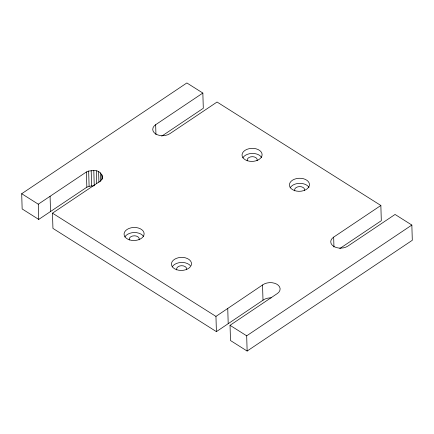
<?xml version="1.0" encoding="UTF-8"?>
<svg xmlns="http://www.w3.org/2000/svg" width="434" height="434" viewBox="0 0 434 434"><rect width="100%" height="100%" fill="white"/><g stroke="black" fill="none" stroke-linecap="round" stroke-linejoin="round"><path stroke-width="0.65" d="M271.19 297.854A10.031 6.526 -1.7 0 0 262.999 300.214L216.403 331.636L215.953 316.408L262.548 284.986A10.031 6.526 -1.7 0 1 276.697 284.124A10.031 6.526 -1.7 0 1 277.651 293.324L230.042 325.305L230.492 340.533L247.136 351.046L412.3 240.279L411.85 225.051L395.065 214.456L347.873 246.1A10.031 6.526 -1.7 0 1 333.692 246.36A10.031 6.526 -1.7 0 1 333.665 237.127L380.857 205.477L217.054 102.028L169.868 133.672A10.031 6.526 -1.7 0 1 155.681 133.932A10.031 6.526 -1.7 0 1 155.66 124.699L202.846 93.05L186.864 82.954L21.7 193.721L22.15 208.949L38.729 219.42L86.849 187.2L89.111 186.3L94.249 185.747L93.798 170.519L88.655 171.072L86.399 171.972L38.279 204.192L38.729 219.42M161.725 136.157L203.296 108.278L202.846 93.05M216.403 331.636L52.937 228.392L52.487 213.165L99.679 181.52C106.254 177.528 99.766 169.748 93.798 170.519M339.735 248.584L381.307 220.705L380.857 205.477M247.136 351.046L246.686 335.818L411.85 225.051M21.7 193.721L38.279 204.192M52.487 213.165L215.953 316.408M230.042 325.305L246.686 335.818M333.665 237.127L333.958 247.054M262.548 284.986L262.999 300.214M227.752 308.498L228.203 323.721M155.66 124.699L155.952 134.627M102.495 175.954L102.57 178.602M101.795 174.322L101.952 179.622M100.471 172.878L100.726 181.483M98.61 171.712L98.925 182.302M96.332 170.909L96.706 183.484M91.178 170.578L91.634 185.806M88.655 171.072L89.111 186.3M86.399 171.972L86.849 187.2M50.073 196.276L50.528 211.504M290.162 187.803A10.031 6.526 -1.7 0 1 299.574 183.332A10.031 6.526 -1.7 0 1 309.013 187.455M242.796 157.889A10.031 6.526 -1.7 0 1 252.208 153.419A10.031 6.526 -1.7 0 1 261.648 157.542M294.773 190.846A5.018 3.266 -1.7 0 1 299.503 186.598A5.018 3.266 -1.7 0 1 304.462 190.564M247.385 160.878A5.018 3.266 -1.7 0 1 252.219 156.679A5.018 3.266 -1.7 0 1 257.074 160.705M172.189 266.921A10.031 6.526 -1.7 0 1 180.728 262.489A10.031 6.526 -1.7 0 1 190.298 265.554M176.779 269.91A5.018 3.266 -1.7 0 1 181.613 265.711A5.018 3.266 -1.7 0 1 186.468 269.736M124.824 237.002A10.031 6.526 -1.7 0 1 134.236 232.532A10.031 6.526 -1.7 0 1 143.676 236.66M129.413 239.997A5.018 3.266 -1.7 0 1 134.247 235.798A5.018 3.266 -1.7 0 1 139.102 239.818M294.447 190.531A10.031 6.526 -1.7 0 0 309.475 184.602A10.031 6.526 -1.7 0 0 294.415 179.22A10.031 6.526 -1.7 0 0 294.447 190.531M247.082 160.618A10.031 6.526 -1.7 0 0 262.109 154.688A10.031 6.526 -1.7 0 0 247.049 149.307A10.031 6.526 -1.7 0 0 247.082 160.618M176.47 269.65A10.031 6.526 -1.7 0 0 191.497 263.72A10.031 6.526 -1.7 0 0 176.437 258.339A10.031 6.526 -1.7 0 0 176.47 269.65M129.104 239.736A10.031 6.526 -1.7 0 0 144.131 233.801A10.031 6.526 -1.7 0 0 129.072 228.425A10.031 6.526 -1.7 0 0 129.104 239.736"/></g></svg>
